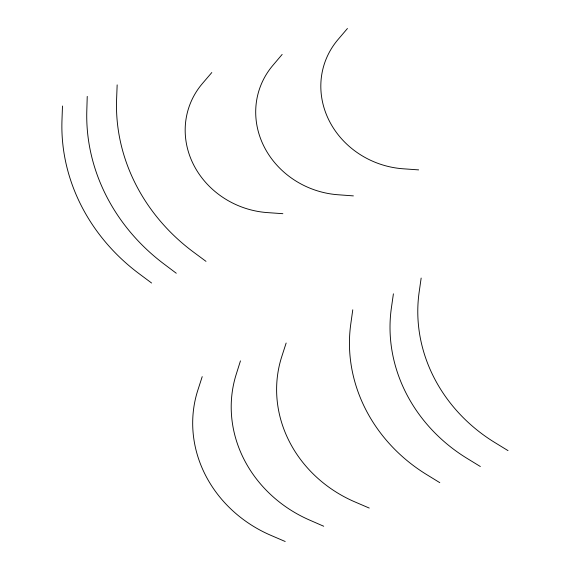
<?xml version="1.0" encoding="UTF-8"?>
<svg xmlns="http://www.w3.org/2000/svg" width="570" height="570" viewBox="0 0 570 570"><rect width="100%" height="100%" fill="white"/><g stroke="black" fill="none" stroke-linecap="round" stroke-linejoin="round"><path stroke-width="0.85" d="M87.239 96.394L86.804 110.744A195.795 179.286 18.7 0 0 163.946 263.967L176.265 273.244M62.486 106.006L61.973 120.341A194.22 177.84 18.7 0 0 139.23 273.799L151.599 283.019M117.156 84.88L116.601 99.223A192.589 176.344 18.7 0 0 193.601 252.168L205.998 261.359M352.773 309.802L350.785 323.959A161.524 147.901 18.7 0 0 426.595 474.553L439.798 482.662M421.152 278.06L419.142 292.211A160.975 147.402 18.7 0 0 494.817 442.534L508.027 450.628M393.407 293.821L391.383 307.971A160.975 147.395 18.7 0 0 467.129 458.43L480.346 466.517M240.462 360.86L236.18 374.454A127.986 117.192 18.7 0 0 309.46 520.018L323.717 526.245M202.208 376.642L197.833 390.208A126.725 116.038 18.7 0 0 270.907 535.358L285.2 541.5M286.147 343.026L281.772 356.592A126.853 116.152 18.7 0 0 354.939 501.928L369.239 508.062M282.157 54.428L272.838 65.422A85.151 77.969 18.7 0 0 264.038 146.533A85.151 77.969 18.7 0 0 337.946 194.748L353.379 195.888M211.805 72.547L202.436 83.505A84.837 77.684 18.7 0 0 193.487 164.538A84.837 77.684 18.7 0 0 267.43 212.603L282.863 213.693M347.444 28.5L338.088 39.465A85.016 77.841 18.7 0 0 329.147 120.633A85.016 77.841 18.7 0 0 403.197 168.791L418.629 169.888"/></g></svg>
